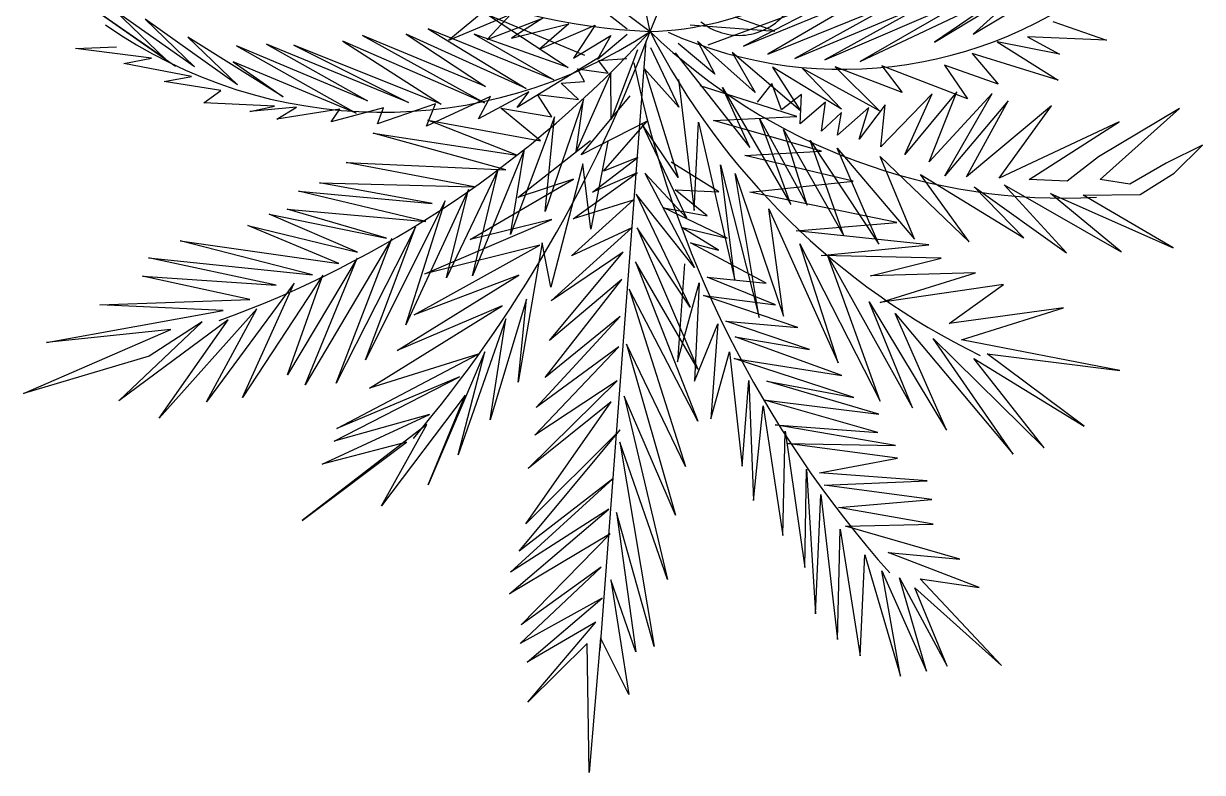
# Model space of a CAD drawing. Header units: millimetres. Extents: x 0 to 1800, y 0 to 1200.
# Drawn here: x 1653.2 to 1724.2, y 545.1 to 590.2 of the extents above; entities that cross this region are included whole.
import ezdxf

# ---------------------------------------------------------------- set-up
doc = ezdxf.new("R2010")
doc.units = ezdxf.units.MM

msp = doc.modelspace()

# ---------------------------------------------------------------- linework, layer by layer
at = {"color": 3}
for p, q in [((1690.891, 589.679), (1685.488, 615.078)), ((1690.891, 589.679), (1685.488, 615.078)), ((1690.891, 589.679), (1700.717, 613.289)), ((1690.891, 589.679), (1700.717, 613.289)), ((1661.688, 588.028), (1654.214, 593.247)), ((1654.214, 593.247), (1662.328, 587.6)), ((1661.688, 588.028), (1654.214, 593.247)), ((1654.214, 593.247), (1662.328, 587.6)), ((1689.522, 589.819), (1685.764, 592.746)), ((1689.522, 589.819), (1685.764, 592.746)), ((1710.345, 589.514), (1716.087, 592.969)), ((1710.345, 589.514), (1716.087, 592.969)), ((1703.543, 587.877), (1712.603, 592.155)), ((1703.543, 587.877), (1712.603, 592.155)), ((1708.028, 589.033), (1713.427, 592.305)), ((1708.028, 589.033), (1713.427, 592.305)), ((1712.603, 592.155), (1708.028, 589.033)), ((1712.603, 592.155), (1708.028, 589.033)), ((1713.427, 592.305), (1710.345, 589.514)), ((1713.427, 592.305), (1710.345, 589.514)), ((1681.436, 591.349), (1678.774, 589.148)), ((1681.436, 591.349), (1678.774, 589.148)), ((1694.389, 588.881), (1702.403, 591.834)), ((1694.389, 588.881), (1702.403, 591.834)), ((1696.522, 588.784), (1704.221, 591.951)), ((1696.522, 588.784), (1704.221, 591.951)), ((1702.403, 591.834), (1696.522, 588.784)), ((1702.403, 591.834), (1696.522, 588.784)), ((1704.221, 591.951), (1697.978, 588.319)), ((1704.221, 591.951), (1697.978, 588.319)), ((1697.978, 588.319), (1705.834, 591.478)), ((1697.978, 588.319), (1705.834, 591.478)), ((1705.834, 591.478), (1699.611, 588.057)), ((1705.834, 591.478), (1699.611, 588.057)), ((1699.611, 588.057), (1707.643, 591.396)), ((1699.611, 588.057), (1707.643, 591.396)), ((1701.41, 587.975), (1710.451, 591.854)), ((1701.41, 587.975), (1710.451, 591.854)), ((1707.643, 591.396), (1701.41, 587.975)), ((1707.643, 591.396), (1701.41, 587.975)), ((1710.451, 591.854), (1703.543, 587.877)), ((1710.451, 591.854), (1703.543, 587.877)), ((1663.469, 587.548), (1658.697, 590.897)), ((1658.697, 590.897), (1661.688, 588.028)), ((1663.469, 587.548), (1658.697, 590.897)), ((1658.697, 590.897), (1661.688, 588.028)), ((1678.774, 589.148), (1682.501, 590.725)), ((1678.774, 589.148), (1682.501, 590.725)), ((1682.501, 590.725), (1681.091, 589.195)), ((1682.501, 590.725), (1681.091, 589.195)), ((1686.972, 588.235), (1681.173, 590.657)), ((1681.173, 590.657), (1685.954, 587.507)), ((1686.972, 588.235), (1681.173, 590.657)), ((1681.173, 590.657), (1685.954, 587.507)), ((1666.049, 586.457), (1660.488, 590.428)), ((1660.488, 590.428), (1663.469, 587.548)), ((1666.049, 586.457), (1660.488, 590.428)), ((1660.488, 590.428), (1663.469, 587.548)), ((1681.091, 589.195), (1684.44, 590.484)), ((1681.091, 589.195), (1684.44, 590.484)), ((1684.44, 590.484), (1682.552, 589.269)), ((1684.44, 590.484), (1682.552, 589.269)), ((1682.552, 589.269), (1686.01, 590.131)), ((1682.552, 589.269), (1686.01, 590.131)), ((1686.01, 590.131), (1684.237, 588.617)), ((1686.01, 590.131), (1684.237, 588.617)), ((1684.237, 588.617), (1687.582, 590.06)), ((1684.237, 588.617), (1687.582, 590.06)), ((1687.582, 590.06), (1686.28, 588.079)), ((1687.582, 590.06), (1686.28, 588.079)), ((1693.316, 590.079), (1698.411, 589.706)), ((1693.316, 590.079), (1698.411, 589.706)), ((1698.411, 589.706), (1696.016, 590.543)), ((1698.411, 589.706), (1696.016, 590.543)), ((1715.137, 590.28), (1718.375, 589.147)), ((1715.137, 590.28), (1718.375, 589.147)), ((1668.804, 585.745), (1663.057, 589.326)), ((1663.057, 589.326), (1666.049, 586.457)), ((1668.804, 585.745), (1663.057, 589.326)), ((1663.057, 589.326), (1666.049, 586.457)), ((1680.977, 586.362), (1673.572, 589.432)), ((1673.572, 589.432), (1680.932, 585.391)), ((1680.977, 586.362), (1673.572, 589.432)), ((1673.572, 589.432), (1680.932, 585.391)), ((1683.434, 586.25), (1676.205, 589.512)), ((1676.205, 589.512), (1680.977, 586.362)), ((1683.434, 586.25), (1676.205, 589.512)), ((1676.205, 589.512), (1680.977, 586.362)), ((1685.102, 586.76), (1677.53, 589.838)), ((1677.53, 589.838), (1683.434, 586.25)), ((1685.102, 586.76), (1677.53, 589.838)), ((1677.53, 589.838), (1683.434, 586.25)), ((1685.954, 587.507), (1680.303, 589.524)), ((1680.303, 589.524), (1685.102, 586.76)), ((1685.954, 587.507), (1680.303, 589.524)), ((1680.303, 589.524), (1685.102, 586.76)), ((1686.28, 588.079), (1688.529, 589.43)), ((1686.28, 588.079), (1688.529, 589.43)), ((1687.735, 588.012), (1689.508, 589.526)), ((1687.735, 588.012), (1689.508, 589.526)), ((1688.529, 589.43), (1687.735, 588.012)), ((1688.529, 589.43), (1687.735, 588.012)), ((1718.375, 589.147), (1713.618, 589.364)), ((1713.618, 589.364), (1715.539, 588.303)), ((1718.375, 589.147), (1713.618, 589.364)), ((1713.618, 589.364), (1715.539, 588.303)), ((1656.3, 588.661), (1658.766, 588.748)), ((1656.3, 588.661), (1658.766, 588.748)), ((1660.872, 588.065), (1656.3, 588.661)), ((1660.872, 588.065), (1656.3, 588.661)), ((1673.886, 585.513), (1665.988, 588.805)), ((1665.988, 588.805), (1673.191, 584.759)), ((1673.886, 585.513), (1665.988, 588.805)), ((1665.988, 588.805), (1673.191, 584.759)), ((1676.343, 585.401), (1667.806, 588.921)), ((1667.806, 588.921), (1673.886, 585.513)), ((1676.343, 585.401), (1667.806, 588.921)), ((1667.806, 588.921), (1673.886, 585.513)), ((1678.309, 585.311), (1669.438, 588.847)), ((1669.438, 588.847), (1676.343, 585.401)), ((1678.309, 585.311), (1669.438, 588.847)), ((1669.438, 588.847), (1676.343, 585.401)), ((1680.932, 585.391), (1672.404, 589.099)), ((1672.404, 589.099), (1678.309, 585.311)), ((1680.932, 585.391), (1672.404, 589.099)), ((1672.404, 589.099), (1678.309, 585.311)), ((1690.631, 589.1), (1687.875, 552.44)), ((1690.631, 589.1), (1687.875, 552.44)), ((1690.144, 588.571), (1688.555, 584.387)), ((1690.144, 588.571), (1688.555, 584.387)), ((1690.919, 588.723), (1692.627, 585.127)), ((1690.919, 588.723), (1692.627, 585.127)), ((1694.8, 587.104), (1692.59, 588.963)), ((1694.8, 587.104), (1692.59, 588.963)), ((1697.213, 586.008), (1693.749, 589.098)), ((1693.749, 589.098), (1694.8, 587.104)), ((1697.213, 586.008), (1693.749, 589.098)), ((1693.749, 589.098), (1694.8, 587.104)), ((1715.539, 588.303), (1711.801, 589.06)), ((1711.801, 589.06), (1715.468, 586.747)), ((1715.539, 588.303), (1711.801, 589.06)), ((1711.801, 589.06), (1715.468, 586.747)), ((1659.213, 587.742), (1660.872, 588.065)), ((1659.213, 587.742), (1660.872, 588.065)), ((1673.191, 584.759), (1665.787, 587.841)), ((1665.787, 587.841), (1668.804, 585.745)), ((1673.191, 584.759), (1665.787, 587.841)), ((1665.787, 587.841), (1668.804, 585.745)), ((1687.955, 588.19), (1682.889, 585.102)), ((1687.955, 588.19), (1682.889, 585.102)), ((1687.781, 587.94), (1689.5, 588.049)), ((1687.781, 587.94), (1689.5, 588.049)), ((1688.367, 587.174), (1687.781, 587.94)), ((1688.367, 587.174), (1687.781, 587.94)), ((1692.396, 588.386), (1696.904, 582.704)), ((1692.396, 588.386), (1696.904, 582.704)), ((1699.96, 584.91), (1695.845, 588.416)), ((1695.845, 588.416), (1697.213, 586.008)), ((1699.96, 584.91), (1695.845, 588.416)), ((1695.845, 588.416), (1697.213, 586.008)), ((1715.468, 586.747), (1710.291, 588.343)), ((1710.291, 588.343), (1711.853, 586.513)), ((1715.468, 586.747), (1710.291, 588.343)), ((1710.291, 588.343), (1711.853, 586.513)), ((1663.285, 586.97), (1659.213, 587.742)), ((1663.285, 586.97), (1659.213, 587.742)), ((1688.524, 587.167), (1686.447, 582.454)), ((1688.524, 587.167), (1686.447, 582.454)), ((1686.945, 586.676), (1686.517, 587.435)), ((1686.517, 587.435), (1688.367, 587.174)), ((1686.945, 586.676), (1686.517, 587.435)), ((1686.517, 587.435), (1688.367, 587.174)), ((1688.555, 584.387), (1688.524, 587.167)), ((1688.555, 584.387), (1688.524, 587.167)), ((1692.627, 585.127), (1690.556, 587.438)), ((1690.556, 587.438), (1692.581, 580.884)), ((1692.627, 585.127), (1690.556, 587.438)), ((1690.556, 587.438), (1692.581, 580.884)), ((1702.426, 584.997), (1698.267, 587.532)), ((1698.267, 587.532), (1699.96, 584.91)), ((1702.426, 584.997), (1698.267, 587.532)), ((1698.267, 587.532), (1699.96, 584.91)), ((1704.716, 584.892), (1700.076, 587.449)), ((1700.076, 587.449), (1702.426, 584.997)), ((1704.716, 584.892), (1700.076, 587.449)), ((1700.076, 587.449), (1702.426, 584.997)), ((1706.077, 586.003), (1702.05, 587.547)), ((1702.05, 587.547), (1704.716, 584.892)), ((1706.077, 586.003), (1702.05, 587.547)), ((1702.05, 587.547), (1704.716, 584.892)), ((1710, 585.624), (1704.841, 587.619)), ((1704.841, 587.619), (1706.077, 586.003)), ((1710, 585.624), (1704.841, 587.619)), ((1704.841, 587.619), (1706.077, 586.003)), ((1711.853, 586.513), (1708.615, 587.646)), ((1708.615, 587.646), (1710, 585.624)), ((1711.853, 586.513), (1708.615, 587.646)), ((1708.615, 587.646), (1710, 585.624)), ((1661.626, 586.659), (1663.285, 586.97)), ((1661.626, 586.659), (1663.285, 586.97)), ((1665.048, 586.116), (1661.626, 586.659)), ((1665.048, 586.116), (1661.626, 586.659)), ((1685.542, 586.564), (1686.945, 586.676)), ((1685.542, 586.564), (1686.945, 586.676)), ((1686.59, 585.59), (1685.542, 586.564)), ((1686.59, 585.59), (1685.542, 586.564)), ((1692.599, 586.782), (1693.559, 578.905)), ((1692.599, 586.782), (1693.559, 578.905)), ((1699.737, 584.568), (1693.902, 586.406)), ((1699.737, 584.568), (1693.902, 586.406)), ((1698.222, 586.549), (1697.353, 585.416)), ((1698.222, 586.549), (1697.353, 585.416)), ((1698.81, 584.962), (1698.222, 586.549)), ((1698.81, 584.962), (1698.222, 586.549)), ((1664.03, 585.376), (1665.048, 586.116)), ((1664.03, 585.376), (1665.048, 586.116)), ((1681.284, 585.762), (1677.43, 583.979)), ((1681.284, 585.762), (1677.43, 583.979)), ((1683.592, 586.044), (1680.563, 584.423)), ((1683.592, 586.044), (1680.563, 584.423)), ((1680.563, 584.423), (1681.284, 585.762)), ((1680.563, 584.423), (1681.284, 585.762)), ((1682.889, 585.102), (1683.592, 586.044)), ((1682.889, 585.102), (1683.592, 586.044)), ((1684.987, 584.549), (1684.122, 585.89)), ((1684.122, 585.89), (1686.59, 585.59)), ((1684.987, 584.549), (1684.122, 585.89)), ((1684.122, 585.89), (1686.59, 585.59)), ((1686.743, 582.253), (1689.703, 585.812)), ((1686.743, 582.253), (1689.703, 585.812)), ((1696.904, 582.704), (1695.256, 586.297)), ((1695.256, 586.297), (1699.368, 579.273)), ((1696.904, 582.704), (1695.256, 586.297)), ((1695.256, 586.297), (1699.368, 579.273)), ((1700.004, 585.881), (1698.81, 584.962)), ((1700.004, 585.881), (1698.81, 584.962)), ((1699.924, 584.126), (1700.004, 585.881)), ((1699.924, 584.126), (1700.004, 585.881)), ((1707.886, 585.92), (1704.785, 582.731)), ((1707.886, 585.92), (1704.785, 582.731)), ((1709.369, 586.04), (1706.242, 582.278)), ((1709.369, 586.04), (1706.242, 582.278)), ((1706.242, 582.278), (1707.886, 585.92)), ((1706.242, 582.278), (1707.886, 585.92)), ((1707.699, 581.824), (1709.369, 586.04)), ((1707.699, 581.824), (1709.369, 586.04)), ((1711.492, 585.943), (1707.699, 581.824)), ((1711.492, 585.943), (1707.699, 581.824)), ((1708.646, 580.996), (1711.492, 585.943)), ((1708.646, 580.996), (1711.492, 585.943)), ((1668.286, 585.182), (1664.03, 585.376)), ((1668.286, 585.182), (1664.03, 585.376)), ((1666.794, 584.863), (1668.286, 585.182)), ((1666.794, 584.863), (1668.286, 585.182)), ((1669.603, 585.122), (1666.794, 584.863)), ((1669.603, 585.122), (1666.794, 584.863)), ((1668.417, 584.391), (1669.603, 585.122)), ((1668.417, 584.391), (1669.603, 585.122)), ((1672.217, 585.003), (1668.417, 584.391)), ((1672.217, 585.003), (1668.417, 584.391)), ((1674.851, 585.082), (1671.69, 584.241)), ((1674.851, 585.082), (1671.69, 584.241)), ((1671.69, 584.241), (1672.217, 585.003)), ((1671.69, 584.241), (1672.217, 585.003)), ((1677.974, 585.327), (1674.482, 584.114)), ((1677.974, 585.327), (1674.482, 584.114)), ((1674.482, 584.114), (1674.851, 585.082)), ((1674.482, 584.114), (1674.851, 585.082)), ((1677.43, 583.979), (1677.974, 585.327)), ((1677.43, 583.979), (1677.974, 585.327)), ((1684.3, 583.103), (1681.908, 585.065)), ((1681.908, 585.065), (1684.987, 584.549)), ((1684.3, 583.103), (1681.908, 585.065)), ((1681.908, 585.065), (1684.987, 584.549)), ((1686.895, 585.576), (1684.569, 578.846)), ((1686.895, 585.576), (1684.569, 578.846)), ((1686.447, 582.454), (1686.895, 585.576)), ((1686.447, 582.454), (1686.895, 585.576)), ((1701.461, 585.428), (1699.924, 584.126)), ((1701.461, 585.428), (1699.924, 584.126)), ((1701.214, 583.68), (1701.461, 585.428)), ((1701.214, 583.68), (1701.461, 585.428)), ((1704.066, 585.109), (1702.188, 583.436)), ((1704.066, 585.109), (1702.188, 583.436)), ((1705.058, 585.264), (1703.486, 583.189)), ((1705.058, 585.264), (1703.486, 583.189)), ((1703.486, 583.189), (1704.066, 585.109)), ((1703.486, 583.189), (1704.066, 585.109)), ((1704.785, 582.731), (1705.058, 585.264)), ((1704.785, 582.731), (1705.058, 585.264)), ((1712.457, 585.512), (1708.646, 580.996)), ((1712.457, 585.512), (1708.646, 580.996)), ((1709.953, 580.936), (1712.457, 585.512)), ((1709.953, 580.936), (1712.457, 585.512)), ((1715.072, 585.194), (1709.953, 580.936)), ((1715.072, 585.194), (1709.953, 580.936)), ((1711.919, 580.846), (1715.072, 585.194)), ((1711.919, 580.846), (1715.072, 585.194)), ((1722.778, 585.041), (1717.888, 582.134)), ((1722.778, 585.041), (1717.888, 582.134)), ((1717.993, 580.769), (1722.778, 585.041)), ((1717.993, 580.769), (1722.778, 585.041)), ((1682.862, 582.242), (1677.521, 584.339)), ((1677.521, 584.339), (1684.3, 583.103)), ((1682.862, 582.242), (1677.521, 584.339)), ((1677.521, 584.339), (1684.3, 583.103)), ((1685.144, 584.542), (1682.486, 577.452)), ((1685.144, 584.542), (1682.486, 577.452)), ((1684.569, 578.846), (1685.144, 584.542)), ((1684.569, 578.846), (1685.144, 584.542)), ((1690.717, 584.288), (1686.743, 582.253)), ((1690.717, 584.288), (1686.743, 582.253)), ((1688.097, 581.265), (1690.717, 584.288)), ((1688.097, 581.265), (1690.717, 584.288)), ((1693.559, 578.905), (1693.802, 584.218)), ((1693.559, 578.905), (1693.802, 584.218)), ((1693.802, 584.218), (1695.998, 574.713)), ((1693.802, 584.218), (1695.998, 574.713)), ((1694.723, 584.328), (1699.737, 584.568)), ((1694.723, 584.328), (1699.737, 584.568)), ((1701.218, 582.472), (1694.723, 584.328)), ((1701.218, 582.472), (1694.723, 584.328)), ((1699.368, 579.273), (1697.476, 584.437)), ((1697.476, 584.437), (1700.351, 579.228)), ((1699.368, 579.273), (1697.476, 584.437)), ((1697.476, 584.437), (1700.351, 579.228)), ((1702.417, 584.798), (1701.214, 583.68)), ((1702.417, 584.798), (1701.214, 583.68)), ((1702.188, 583.436), (1702.417, 584.798)), ((1702.188, 583.436), (1702.417, 584.798)), ((1719.136, 584.234), (1711.919, 580.846)), ((1719.136, 584.234), (1711.919, 580.846)), ((1713.718, 580.764), (1719.136, 584.234)), ((1713.718, 580.764), (1719.136, 584.234)), ((1682.201, 581.358), (1674.225, 583.563)), ((1674.225, 583.563), (1682.862, 582.242)), ((1682.201, 581.358), (1674.225, 583.563)), ((1674.225, 583.563), (1682.862, 582.242)), ((1692.581, 580.884), (1690.404, 584.115)), ((1690.404, 584.115), (1693.091, 578.457)), ((1692.581, 580.884), (1690.404, 584.115)), ((1690.404, 584.115), (1693.091, 578.457)), ((1700.351, 579.228), (1698.923, 583.784)), ((1698.923, 583.784), (1702.571, 577.368)), ((1700.351, 579.228), (1698.923, 583.784)), ((1698.923, 583.784), (1702.571, 577.368)), ((1682.938, 579.694), (1687.299, 583.107)), ((1682.938, 579.694), (1687.299, 583.107)), ((1688.351, 583.059), (1687.322, 577.77)), ((1688.351, 583.059), (1687.322, 577.77)), ((1702.571, 577.368), (1700.528, 583.125)), ((1700.528, 583.125), (1704.676, 576.873)), ((1702.571, 577.368), (1700.528, 583.125)), ((1700.528, 583.125), (1704.676, 576.873)), ((1724.154, 582.833), (1721.978, 581.759)), ((1724.154, 582.833), (1721.978, 581.759)), ((1722.443, 581.152), (1724.154, 582.833)), ((1722.443, 581.152), (1724.154, 582.833)), ((1683.341, 582.596), (1680.206, 574.976)), ((1683.341, 582.596), (1680.206, 574.976)), ((1682.486, 577.452), (1683.341, 582.596)), ((1682.486, 577.452), (1683.341, 582.596)), ((1687.419, 580.006), (1690.154, 582.097)), ((1687.419, 580.006), (1690.154, 582.097)), ((1690.154, 582.097), (1688.097, 581.265)), ((1690.154, 582.097), (1688.097, 581.265)), ((1696.606, 582.213), (1701.218, 582.472)), ((1696.606, 582.213), (1701.218, 582.472)), ((1703.115, 580.662), (1696.606, 582.213)), ((1703.115, 580.662), (1696.606, 582.213)), ((1704.676, 576.873), (1702.152, 582.664)), ((1702.152, 582.664), (1706.827, 577.174)), ((1704.676, 576.873), (1702.152, 582.664)), ((1702.152, 582.664), (1706.827, 577.174)), ((1706.827, 577.174), (1704.759, 582.146)), ((1704.759, 582.146), (1710.1, 577.024)), ((1706.827, 577.174), (1704.759, 582.146)), ((1704.759, 582.146), (1710.1, 577.024)), ((1717.888, 582.134), (1716.018, 580.659)), ((1717.888, 582.134), (1716.018, 580.659)), ((1680.293, 580.331), (1672.598, 581.796)), ((1672.598, 581.796), (1682.201, 581.358)), ((1680.293, 580.331), (1672.598, 581.796)), ((1672.598, 581.796), (1682.201, 581.358)), ((1681.739, 581.379), (1678.645, 574.859)), ((1681.739, 581.379), (1678.645, 574.859)), ((1680.206, 574.976), (1681.739, 581.379)), ((1680.206, 574.976), (1681.739, 581.379)), ((1686.842, 581.709), (1684.927, 574.28)), ((1686.842, 581.709), (1684.927, 574.28)), ((1687.322, 577.77), (1686.842, 581.709)), ((1687.322, 577.77), (1686.842, 581.709)), ((1695.034, 580.022), (1692.161, 581.818)), ((1695.034, 580.022), (1692.161, 581.818)), ((1695.998, 574.713), (1695.132, 581.647)), ((1695.132, 581.647), (1697.471, 572.453)), ((1695.998, 574.713), (1695.132, 581.647)), ((1695.132, 581.647), (1697.471, 572.453)), ((1721.978, 581.759), (1719.783, 580.488)), ((1721.978, 581.759), (1719.783, 580.488)), ((1680.055, 577.164), (1686.278, 580.797)), ((1680.055, 577.164), (1686.278, 580.797)), ((1686.278, 580.797), (1682.938, 579.694)), ((1686.278, 580.797), (1682.938, 579.694)), ((1686.262, 578.393), (1690.112, 581.173)), ((1686.262, 578.393), (1690.112, 581.173)), ((1690.112, 581.173), (1687.419, 580.006)), ((1690.112, 581.173), (1687.419, 580.006)), ((1693.091, 578.457), (1690.574, 581.152)), ((1690.574, 581.152), (1693.575, 575.468)), ((1693.091, 578.457), (1690.574, 581.152)), ((1690.574, 581.152), (1693.575, 575.468)), ((1697.471, 572.453), (1696.025, 581.138)), ((1696.025, 581.138), (1698.923, 572.551)), ((1697.471, 572.453), (1696.025, 581.138)), ((1696.025, 581.138), (1698.923, 572.551)), ((1696.899, 580.007), (1703.115, 580.662)), ((1696.899, 580.007), (1703.115, 580.662)), ((1710.1, 577.024), (1707.172, 581.063)), ((1707.172, 581.063), (1713.4, 577.261)), ((1710.1, 577.024), (1707.172, 581.063)), ((1707.172, 581.063), (1713.4, 577.261)), ((1716.018, 580.659), (1713.718, 580.764)), ((1716.018, 580.659), (1713.718, 580.764)), ((1719.783, 580.488), (1717.993, 580.769)), ((1719.783, 580.488), (1717.993, 580.769)), ((1720.414, 579.872), (1722.443, 581.152)), ((1720.414, 579.872), (1722.443, 581.152)), ((1677.4, 578.247), (1669.722, 580.074)), ((1669.722, 580.074), (1677.765, 579.332)), ((1677.4, 578.247), (1669.722, 580.074)), ((1669.722, 580.074), (1677.765, 579.332)), ((1677.765, 579.332), (1670.986, 580.568)), ((1670.986, 580.568), (1680.293, 580.331)), ((1677.765, 579.332), (1670.986, 580.568)), ((1670.986, 580.568), (1680.293, 580.331)), ((1679.97, 580.158), (1676.19, 572.016)), ((1679.97, 580.158), (1676.19, 572.016)), ((1678.645, 574.859), (1679.97, 580.158)), ((1678.645, 574.859), (1679.97, 580.158)), ((1694.337, 578.576), (1692.399, 580.142)), ((1692.399, 580.142), (1695.034, 580.022)), ((1694.337, 578.576), (1692.399, 580.142)), ((1692.399, 580.142), (1695.034, 580.022)), ((1705.76, 578.184), (1696.899, 580.007)), ((1705.76, 578.184), (1696.899, 580.007)), ((1713.4, 577.261), (1710.418, 580.328)), ((1710.418, 580.328), (1715.979, 576.357)), ((1713.4, 577.261), (1710.418, 580.328)), ((1710.418, 580.328), (1715.979, 576.357)), ((1715.979, 576.357), (1712.226, 580.445)), ((1712.226, 580.445), (1719.271, 576.407)), ((1715.979, 576.357), (1712.226, 580.445)), ((1712.226, 580.445), (1719.271, 576.407)), ((1678.55, 579.484), (1673.76, 569.911)), ((1678.55, 579.484), (1673.76, 569.911)), ((1676.19, 572.016), (1678.55, 579.484)), ((1676.19, 572.016), (1678.55, 579.484)), ((1686.161, 576.182), (1689.879, 579.518)), ((1686.161, 576.182), (1689.879, 579.518)), ((1689.879, 579.518), (1686.262, 578.393)), ((1689.879, 579.518), (1686.262, 578.393)), ((1693.575, 575.468), (1690.053, 579.886)), ((1690.053, 579.886), (1693.318, 573.076)), ((1693.575, 575.468), (1690.053, 579.886)), ((1690.053, 579.886), (1693.318, 573.076)), ((1719.271, 576.407), (1714.999, 579.92)), ((1714.999, 579.92), (1722.395, 576.651)), ((1719.271, 576.407), (1714.999, 579.92)), ((1714.999, 579.92), (1722.395, 576.651)), ((1716.965, 579.83), (1720.414, 579.872)), ((1716.965, 579.83), (1720.414, 579.872)), ((1722.395, 576.651), (1716.965, 579.83)), ((1722.395, 576.651), (1716.965, 579.83)), ((1673.278, 576.394), (1667.955, 578.678)), ((1667.955, 578.678), (1675.03, 577.241)), ((1673.278, 576.394), (1667.955, 578.678)), ((1667.955, 578.678), (1675.03, 577.241)), ((1675.03, 577.241), (1669.052, 578.991)), ((1669.052, 578.991), (1677.4, 578.247)), ((1675.03, 577.241), (1669.052, 578.991)), ((1669.052, 578.991), (1677.4, 578.247)), ((1695.527, 577.232), (1691.73, 579.07)), ((1691.73, 579.07), (1694.337, 578.576)), ((1695.527, 577.232), (1691.73, 579.07)), ((1691.73, 579.07), (1694.337, 578.576)), ((1698.923, 572.551), (1698.036, 579.005)), ((1698.036, 579.005), (1702.223, 569.738)), ((1698.923, 572.551), (1698.036, 579.005)), ((1698.036, 579.005), (1702.223, 569.738)), ((1672.163, 575.706), (1666.673, 577.997)), ((1666.673, 577.997), (1673.278, 576.394)), ((1672.163, 575.706), (1666.673, 577.997)), ((1666.673, 577.997), (1673.278, 576.394)), ((1676.764, 577.9), (1671.992, 568.514)), ((1676.764, 577.9), (1671.992, 568.514)), ((1673.76, 569.911), (1676.764, 577.9)), ((1673.76, 569.911), (1676.764, 577.9)), ((1677.33, 575.095), (1684.985, 578.358)), ((1677.33, 575.095), (1684.985, 578.358)), ((1684.985, 578.358), (1680.055, 577.164)), ((1684.985, 578.358), (1680.055, 577.164)), ((1684.944, 573.458), (1689.804, 577.868)), ((1684.944, 573.458), (1689.804, 577.868)), ((1689.804, 577.868), (1686.161, 576.182)), ((1689.804, 577.868), (1686.161, 576.182)), ((1693.318, 573.076), (1690.118, 577.854)), ((1690.118, 577.854), (1693.769, 569.362)), ((1693.318, 573.076), (1690.118, 577.854)), ((1690.118, 577.854), (1693.769, 569.362)), ((1695.021, 576.516), (1692.761, 577.909)), ((1692.761, 577.909), (1695.527, 577.232)), ((1695.021, 576.516), (1692.761, 577.909)), ((1692.761, 577.909), (1695.527, 577.232)), ((1699.689, 577.687), (1705.76, 578.184)), ((1699.689, 577.687), (1705.76, 578.184)), ((1675.335, 577.227), (1670.126, 568.412)), ((1675.335, 577.227), (1670.126, 568.412)), ((1671.992, 568.514), (1675.335, 577.227)), ((1671.992, 568.514), (1675.335, 577.227)), ((1707.678, 576.842), (1699.689, 577.687)), ((1707.678, 576.842), (1699.689, 577.687)), ((1670.576, 575.04), (1662.602, 577.069)), ((1662.602, 577.069), (1672.163, 575.706)), ((1670.576, 575.04), (1662.602, 577.069)), ((1662.602, 577.069), (1672.163, 575.706)), ((1676.696, 572.627), (1684.255, 576.82)), ((1676.696, 572.627), (1684.255, 576.82)), ((1684.255, 576.82), (1677.33, 575.095)), ((1684.255, 576.82), (1677.33, 575.095)), ((1684.389, 576.966), (1682.953, 568.577)), ((1684.389, 576.966), (1682.953, 568.577)), ((1684.927, 574.28), (1684.389, 576.966)), ((1684.927, 574.28), (1684.389, 576.966)), ((1684.835, 571.071), (1689.274, 576.403)), ((1684.835, 571.071), (1689.274, 576.403)), ((1689.274, 576.403), (1684.944, 573.458)), ((1689.274, 576.403), (1684.944, 573.458)), ((1697.886, 574.533), (1693.338, 576.957)), ((1693.338, 576.957), (1695.021, 576.516)), ((1697.886, 574.533), (1693.338, 576.957)), ((1693.338, 576.957), (1695.021, 576.516)), ((1702.223, 569.738), (1699.909, 576.891)), ((1699.909, 576.891), (1704.747, 567.43)), ((1702.223, 569.738), (1699.909, 576.891)), ((1699.909, 576.891), (1704.747, 567.43)), ((1701.197, 576.199), (1707.678, 576.842)), ((1701.197, 576.199), (1707.678, 576.842)), ((1668.38, 574.401), (1660.684, 576.054)), ((1660.684, 576.054), (1670.576, 575.04)), ((1668.38, 574.401), (1660.684, 576.054)), ((1660.684, 576.054), (1670.576, 575.04)), ((1673.261, 576.031), (1669.06, 569.011)), ((1673.261, 576.031), (1669.06, 569.011)), ((1670.126, 568.412), (1673.261, 576.031)), ((1670.126, 568.412), (1673.261, 576.031)), ((1693.769, 569.362), (1690.025, 575.818)), ((1690.025, 575.818), (1693.774, 566.219)), ((1693.769, 569.362), (1690.025, 575.818)), ((1690.025, 575.818), (1693.774, 566.219)), ((1708.429, 576.033), (1701.197, 576.199)), ((1708.429, 576.033), (1701.197, 576.199)), ((1704.747, 567.43), (1701.591, 576.181)), ((1701.591, 576.181), (1706.699, 567.024)), ((1704.747, 567.43), (1701.591, 576.181)), ((1701.591, 576.181), (1706.699, 567.024)), ((1704.165, 574.973), (1708.429, 576.033)), ((1704.165, 574.973), (1708.429, 576.033)), ((1671.195, 575.012), (1666.358, 567.657)), ((1671.195, 575.012), (1666.358, 567.657)), ((1669.06, 569.011), (1671.195, 575.012)), ((1669.06, 569.011), (1671.195, 575.012)), ((1675.672, 570.48), (1682.99, 575.001)), ((1675.672, 570.48), (1682.99, 575.001)), ((1682.99, 575.001), (1676.696, 572.627)), ((1682.99, 575.001), (1676.696, 572.627)), ((1692.964, 575.684), (1692.548, 569.793)), ((1692.964, 575.684), (1692.548, 569.793)), ((1710.487, 575.154), (1704.165, 574.973)), ((1710.487, 575.154), (1704.165, 574.973)), ((1704.752, 573.375), (1710.487, 575.154)), ((1704.752, 573.375), (1710.487, 575.154)), ((1666.785, 573.548), (1660.328, 574.956)), ((1660.328, 574.956), (1668.38, 574.401)), ((1666.785, 573.548), (1660.328, 574.956)), ((1660.328, 574.956), (1668.38, 574.401)), ((1669.47, 574.539), (1664.179, 567.381)), ((1669.47, 574.539), (1664.179, 567.381)), ((1666.358, 567.657), (1669.47, 574.539)), ((1666.358, 567.657), (1669.47, 574.539)), ((1684.586, 568.854), (1689.199, 574.753)), ((1684.586, 568.854), (1689.199, 574.753)), ((1689.199, 574.753), (1684.835, 571.071)), ((1689.199, 574.753), (1684.835, 571.071)), ((1692.548, 569.793), (1693.848, 574.541)), ((1692.548, 569.793), (1693.848, 574.541)), ((1693.848, 574.541), (1693.578, 568.632)), ((1693.848, 574.541), (1693.578, 568.632)), ((1698.446, 573.217), (1694.326, 574.883)), ((1694.326, 574.883), (1697.886, 574.533)), ((1698.446, 573.217), (1694.326, 574.883)), ((1694.326, 574.883), (1697.886, 574.533)), ((1712.169, 574.444), (1704.752, 573.375)), ((1712.169, 574.444), (1704.752, 573.375)), ((1708.9, 572.095), (1712.169, 574.444)), ((1708.9, 572.095), (1712.169, 574.444)), ((1683.446, 573.562), (1681.273, 566.308)), ((1683.446, 573.562), (1681.273, 566.308)), ((1682.953, 568.577), (1683.446, 573.562)), ((1682.953, 568.577), (1683.446, 573.562)), ((1693.774, 566.219), (1689.635, 574.17)), ((1689.635, 574.17), (1693.028, 563.485)), ((1693.774, 566.219), (1689.635, 574.17)), ((1689.635, 574.17), (1693.028, 563.485)), ((1699.783, 571.866), (1694.119, 573.79)), ((1694.119, 573.79), (1698.446, 573.217)), ((1699.783, 571.866), (1694.119, 573.79)), ((1694.119, 573.79), (1698.446, 573.217)), ((1654.552, 570.963), (1665.198, 572.881)), ((1654.552, 570.963), (1665.198, 572.881)), ((1657.767, 573.22), (1666.785, 573.548)), ((1657.767, 573.22), (1666.785, 573.548)), ((1665.198, 572.881), (1657.767, 573.22)), ((1665.198, 572.881), (1657.767, 573.22)), ((1667.222, 572.977), (1661.337, 566.409)), ((1667.222, 572.977), (1661.337, 566.409)), ((1664.179, 567.381), (1667.222, 572.977)), ((1664.179, 567.381), (1667.222, 572.977)), ((1673.992, 568.2), (1681.98, 573.159)), ((1673.992, 568.2), (1681.98, 573.159)), ((1681.98, 573.159), (1675.672, 570.48)), ((1681.98, 573.159), (1675.672, 570.48)), ((1706.699, 567.024), (1704.094, 573.405)), ((1704.094, 573.405), (1708.745, 565.676)), ((1706.699, 567.024), (1704.094, 573.405)), ((1704.094, 573.405), (1708.745, 565.676)), ((1715.788, 573.036), (1708.9, 572.095)), ((1715.788, 573.036), (1708.9, 572.095)), ((1709.653, 571.123), (1715.788, 573.036)), ((1709.653, 571.123), (1715.788, 573.036)), ((1665.488, 572.317), (1658.902, 567.446)), ((1665.488, 572.317), (1658.902, 567.446)), ((1658.902, 567.446), (1663.926, 572.201)), ((1658.902, 567.446), (1663.926, 572.201)), ((1663.926, 572.201), (1660.729, 570.13)), ((1663.926, 572.201), (1660.729, 570.13)), ((1661.337, 566.409), (1665.488, 572.317)), ((1661.337, 566.409), (1665.488, 572.317)), ((1682.21, 572.375), (1679.335, 564.204)), ((1682.21, 572.375), (1679.335, 564.204)), ((1681.273, 566.308), (1682.21, 572.375)), ((1681.273, 566.308), (1682.21, 572.375)), ((1684.03, 567.038), (1689.097, 572.53)), ((1684.03, 567.038), (1689.097, 572.53)), ((1689.097, 572.53), (1684.586, 568.854)), ((1689.097, 572.53), (1684.586, 568.854)), ((1700.501, 570.532), (1695.447, 572.24)), ((1695.447, 572.24), (1699.783, 571.866)), ((1700.501, 570.532), (1695.447, 572.24)), ((1695.447, 572.24), (1699.783, 571.866)), ((1708.745, 565.676), (1705.648, 572.713)), ((1705.648, 572.713), (1712.757, 564.239)), ((1708.745, 565.676), (1705.648, 572.713)), ((1705.648, 572.713), (1712.757, 564.239)), ((1653.17, 567.884), (1662.043, 571.735)), ((1653.17, 567.884), (1662.043, 571.735)), ((1662.043, 571.735), (1654.552, 570.963)), ((1662.043, 571.735), (1654.552, 570.963)), ((1693.578, 568.632), (1694.977, 572.086)), ((1693.578, 568.632), (1694.977, 572.086)), ((1694.977, 572.086), (1694.559, 566.371)), ((1694.977, 572.086), (1694.559, 566.371)), ((1693.028, 563.485), (1689.484, 570.859)), ((1689.484, 570.859), (1692.432, 560.557)), ((1693.028, 563.485), (1689.484, 570.859)), ((1689.484, 570.859), (1692.432, 560.557)), ((1702.448, 568.966), (1696.025, 571.299)), ((1696.025, 571.299), (1700.501, 570.532)), ((1702.448, 568.966), (1696.025, 571.299)), ((1696.025, 571.299), (1700.501, 570.532)), ((1712.757, 564.239), (1707.943, 571.201)), ((1707.943, 571.201), (1714.617, 564.623)), ((1712.757, 564.239), (1707.943, 571.201)), ((1707.943, 571.201), (1714.617, 564.623)), ((1719.172, 569.27), (1709.653, 571.123)), ((1719.172, 569.27), (1709.653, 571.123)), ((1660.729, 570.13), (1653.17, 567.884)), ((1660.729, 570.13), (1653.17, 567.884)), ((1672.04, 565.791), (1680.537, 570.258)), ((1672.04, 565.791), (1680.537, 570.258)), ((1680.537, 570.258), (1673.992, 568.2)), ((1680.537, 570.258), (1673.992, 568.2)), ((1680.938, 570.393), (1677.539, 562.398)), ((1680.938, 570.393), (1677.539, 562.398)), ((1679.335, 564.204), (1680.938, 570.393)), ((1679.335, 564.204), (1680.938, 570.393)), ((1683.954, 565.377), (1689.013, 570.693)), ((1683.954, 565.377), (1689.013, 570.693)), ((1689.013, 570.693), (1684.03, 567.038)), ((1689.013, 570.693), (1684.03, 567.038)), ((1694.559, 566.371), (1695.678, 570.389)), ((1694.559, 566.371), (1695.678, 570.389)), ((1695.678, 570.389), (1696.448, 563.517)), ((1695.678, 570.389), (1696.448, 563.517)), ((1717.04, 565.931), (1711.19, 570.267)), ((1711.19, 570.267), (1719.172, 569.27)), ((1717.04, 565.931), (1711.19, 570.267)), ((1711.19, 570.267), (1719.172, 569.27)), ((1703.156, 567.643), (1695.965, 570)), ((1695.965, 570), (1702.448, 568.966)), ((1703.156, 567.643), (1695.965, 570)), ((1695.965, 570), (1702.448, 568.966)), ((1714.617, 564.623), (1710.389, 569.987)), ((1710.389, 569.987), (1717.04, 565.931)), ((1714.617, 564.623), (1710.389, 569.987)), ((1710.389, 569.987), (1717.04, 565.931)), ((1671.877, 565.013), (1679.421, 568.89)), ((1671.877, 565.013), (1679.421, 568.89)), ((1679.421, 568.89), (1672.04, 565.791)), ((1679.421, 568.89), (1672.04, 565.791)), ((1683.557, 563.366), (1688.92, 568.656)), ((1683.557, 563.366), (1688.92, 568.656)), ((1688.92, 568.656), (1683.954, 565.377)), ((1688.92, 568.656), (1683.954, 565.377)), ((1696.448, 563.517), (1696.84, 568.67)), ((1696.448, 563.517), (1696.84, 568.67)), ((1696.84, 568.67), (1697.131, 561.445)), ((1696.84, 568.67), (1697.131, 561.445)), ((1704.667, 566.648), (1697.922, 568.621)), ((1697.922, 568.621), (1703.156, 567.643)), ((1704.667, 566.648), (1697.922, 568.621)), ((1697.922, 568.621), (1703.156, 567.643)), ((1679.765, 567.784), (1674.723, 561.119)), ((1679.765, 567.784), (1674.723, 561.119)), ((1677.539, 562.398), (1679.765, 567.784)), ((1677.539, 562.398), (1679.765, 567.784)), ((1683.406, 560.043), (1688.557, 567.383)), ((1683.406, 560.043), (1688.557, 567.383)), ((1688.557, 567.383), (1683.557, 563.366)), ((1688.557, 567.383), (1683.557, 563.366)), ((1692.432, 560.557), (1689.341, 567.723)), ((1689.341, 567.723), (1691.95, 556.698)), ((1692.432, 560.557), (1689.341, 567.723)), ((1689.341, 567.723), (1691.95, 556.698)), ((1704.617, 565.536), (1697.723, 567.516)), ((1697.723, 567.516), (1704.667, 566.648)), ((1704.617, 565.536), (1697.723, 567.516)), ((1697.723, 567.516), (1704.667, 566.648)), ((1671.154, 563.639), (1677.604, 566.628)), ((1671.154, 563.639), (1677.604, 566.628)), ((1677.604, 566.628), (1671.877, 565.013)), ((1677.604, 566.628), (1671.877, 565.013)), ((1697.131, 561.445), (1697.707, 567.153)), ((1697.131, 561.445), (1697.707, 567.153)), ((1697.707, 567.153), (1698.897, 559.336)), ((1697.707, 567.153), (1698.897, 559.336)), ((1677.448, 566.014), (1669.945, 560.247)), ((1677.448, 566.014), (1669.945, 560.247)), ((1674.723, 561.119), (1677.448, 566.014)), ((1674.723, 561.119), (1677.448, 566.014)), ((1705.664, 564.75), (1698.423, 566.007)), ((1698.423, 566.007), (1704.617, 565.536)), ((1705.664, 564.75), (1698.423, 566.007)), ((1698.423, 566.007), (1704.617, 565.536)), ((1683.015, 558.395), (1689.1, 565.693)), ((1683.015, 558.395), (1689.1, 565.693)), ((1689.1, 565.693), (1683.406, 560.043)), ((1689.1, 565.693), (1683.406, 560.043)), ((1698.897, 559.336), (1699.025, 565.616)), ((1698.897, 559.336), (1699.025, 565.616)), ((1699.025, 565.616), (1700.208, 557.423)), ((1699.025, 565.616), (1700.208, 557.423)), ((1669.945, 560.247), (1676.218, 564.968)), ((1669.945, 560.247), (1676.218, 564.968)), ((1676.218, 564.968), (1671.154, 563.639)), ((1676.218, 564.968), (1671.154, 563.639)), ((1691.95, 556.698), (1689.067, 564.956)), ((1689.067, 564.956), (1691.146, 552.666)), ((1691.95, 556.698), (1689.067, 564.956)), ((1689.067, 564.956), (1691.146, 552.666)), ((1705.788, 564.005), (1699.149, 564.871)), ((1699.149, 564.871), (1705.664, 564.75)), ((1705.788, 564.005), (1699.149, 564.871)), ((1699.149, 564.871), (1705.664, 564.75)), ((1701.088, 563.118), (1705.788, 564.005)), ((1701.088, 563.118), (1705.788, 564.005)), ((1700.208, 557.423), (1700.32, 563.34)), ((1700.208, 557.423), (1700.32, 563.34)), ((1700.32, 563.34), (1700.859, 554.626)), ((1700.32, 563.34), (1700.859, 554.626)), ((1707.587, 562.633), (1701.088, 563.118)), ((1707.587, 562.633), (1701.088, 563.118)), ((1682.495, 557.129), (1688.651, 562.759)), ((1682.495, 557.129), (1688.651, 562.759)), ((1688.651, 562.759), (1683.015, 558.395)), ((1688.651, 562.759), (1683.015, 558.395)), ((1701.369, 562.366), (1707.587, 562.633)), ((1701.369, 562.366), (1707.587, 562.633)), ((1707.851, 561.507), (1701.369, 562.366)), ((1707.851, 561.507), (1701.369, 562.366)), ((1700.859, 554.626), (1701.186, 561.811)), ((1700.859, 554.626), (1701.186, 561.811)), ((1701.186, 561.811), (1702.187, 553.088)), ((1701.186, 561.811), (1702.187, 553.088)), ((1702.234, 561.025), (1707.851, 561.507)), ((1702.234, 561.025), (1707.851, 561.507)), ((1682.435, 555.83), (1688.41, 560.917)), ((1682.435, 555.83), (1688.41, 560.917)), ((1688.41, 560.917), (1682.495, 557.129)), ((1688.41, 560.917), (1682.495, 557.129)), ((1707.941, 560.026), (1702.234, 561.025)), ((1707.941, 560.026), (1702.234, 561.025)), ((1691.146, 552.666), (1688.874, 560.72)), ((1688.874, 560.72), (1690.038, 552.341)), ((1691.146, 552.666), (1688.874, 560.72)), ((1688.874, 560.72), (1690.038, 552.341)), ((1688.5, 559.435), (1682.435, 555.83)), ((1688.5, 559.435), (1682.435, 555.83)), ((1683.128, 553.958), (1688.5, 559.435)), ((1683.128, 553.958), (1688.5, 559.435)), ((1702.187, 553.088), (1702.332, 559.73)), ((1702.187, 553.088), (1702.332, 559.73)), ((1702.332, 559.73), (1703.541, 552.1)), ((1702.332, 559.73), (1703.541, 552.1)), ((1702.656, 559.903), (1707.941, 560.026)), ((1702.656, 559.903), (1707.941, 560.026)), ((1709.549, 557.924), (1702.656, 559.903)), ((1709.549, 557.924), (1702.656, 559.903)), ((1703.541, 552.1), (1703.818, 558.185)), ((1703.541, 552.1), (1703.818, 558.185)), ((1703.818, 558.185), (1705.967, 550.875)), ((1703.818, 558.185), (1705.967, 550.875)), ((1710.711, 556.205), (1705.222, 558.309)), ((1705.222, 558.309), (1709.549, 557.924)), ((1710.711, 556.205), (1705.222, 558.309)), ((1705.222, 558.309), (1709.549, 557.924)), ((1683.077, 552.846), (1687.945, 557.432)), ((1683.077, 552.846), (1687.945, 557.432)), ((1687.945, 557.432), (1683.128, 553.958)), ((1687.945, 557.432), (1683.128, 553.958)), ((1690.038, 552.341), (1688.531, 556.666)), ((1688.531, 556.666), (1689.616, 549.78)), ((1690.038, 552.341), (1688.531, 556.666)), ((1688.531, 556.666), (1689.616, 549.78)), ((1705.967, 550.875), (1704.857, 557.211)), ((1704.857, 557.211), (1707.537, 551.179)), ((1705.967, 550.875), (1704.857, 557.211)), ((1704.857, 557.211), (1707.537, 551.179)), ((1707.537, 551.179), (1705.922, 556.799)), ((1705.922, 556.799), (1708.792, 551.485)), ((1707.537, 551.179), (1705.922, 556.799)), ((1705.922, 556.799), (1708.792, 551.485)), ((1712.054, 551.524), (1707.16, 556.743)), ((1707.16, 556.743), (1710.711, 556.205)), ((1712.054, 551.524), (1707.16, 556.743)), ((1707.16, 556.743), (1710.711, 556.205)), ((1708.792, 551.485), (1706.83, 556.195)), ((1706.83, 556.195), (1712.054, 551.524)), ((1708.792, 551.485), (1706.83, 556.195)), ((1706.83, 556.195), (1712.054, 551.524)), ((1688.018, 555.576), (1683.077, 552.846)), ((1688.018, 555.576), (1683.077, 552.846)), ((1683.489, 551.713), (1688.018, 555.576)), ((1683.489, 551.713), (1688.018, 555.576)), ((1687.637, 554.116), (1683.489, 551.713)), ((1687.637, 554.116), (1683.489, 551.713)), ((1683.537, 549.319), (1687.637, 554.116)), ((1683.537, 549.319), (1687.637, 554.116)), ((1687.909, 553.177), (1687.224, 545.082)), ((1687.909, 553.177), (1687.224, 545.082)), ((1689.616, 549.78), (1687.909, 553.177)), ((1689.616, 549.78), (1687.909, 553.177)), ((1687.116, 552.849), (1683.537, 549.319)), ((1687.116, 552.849), (1683.537, 549.319)), ((1687.224, 545.082), (1687.116, 552.849)), ((1687.224, 545.082), (1687.116, 552.849))]:
    msp.add_line(p, q, dxfattribs=at)
for centre, radius, start, end in [((1717.245, 626.163), 45.006, 197.93753, 234.15758), ((1717.245, 626.163), 45.006, 197.93753, 234.15758), ((1690.36, 608.925), 19.253, 271.58026, 8.58733), ((1690.36, 608.925), 19.253, 271.58026, 8.58733), ((1692.378, 626.149), 36.5, 221.87062, 267.66514), ((1692.378, 626.149), 36.5, 221.87062, 267.66514), ((1702.467, 613.181), 25.78, 246.0016, 311.39375), ((1702.467, 613.181), 25.78, 246.0016, 311.39375), ((1696.247, 593.053), 3.609, 230.66754, 321.64948), ((1696.247, 593.053), 3.609, 230.66754, 321.64948), ((1674.792, 613.933), 29.111, 235.01887, 303.57493), ((1674.792, 613.933), 29.111, 235.01887, 303.57493), ((1642.749, 633.397), 65.03, 289.95699, 317.75697), ((1642.749, 633.397), 65.03, 289.95699, 317.75697), ((1613.222, 618.431), 82.82, 319.98361, 339.68626), ((1613.222, 618.431), 82.82, 319.98361, 339.68626), ((1715.783, 615.551), 35.902, 226.10596, 273.18019), ((1730.082, 609.762), 44.037, 207.13263, 244.00252), ((1715.783, 615.551), 35.902, 226.10596, 273.18019), ((1730.082, 609.762), 44.037, 207.13263, 244.00252), ((1754.848, 601.138), 66.279, 191.61375, 221.65705), ((1754.848, 601.138), 66.279, 191.61375, 221.65705)]:
    msp.add_arc(centre, radius, start, end, dxfattribs=at)

doc.saveas('drawing.dxf')
